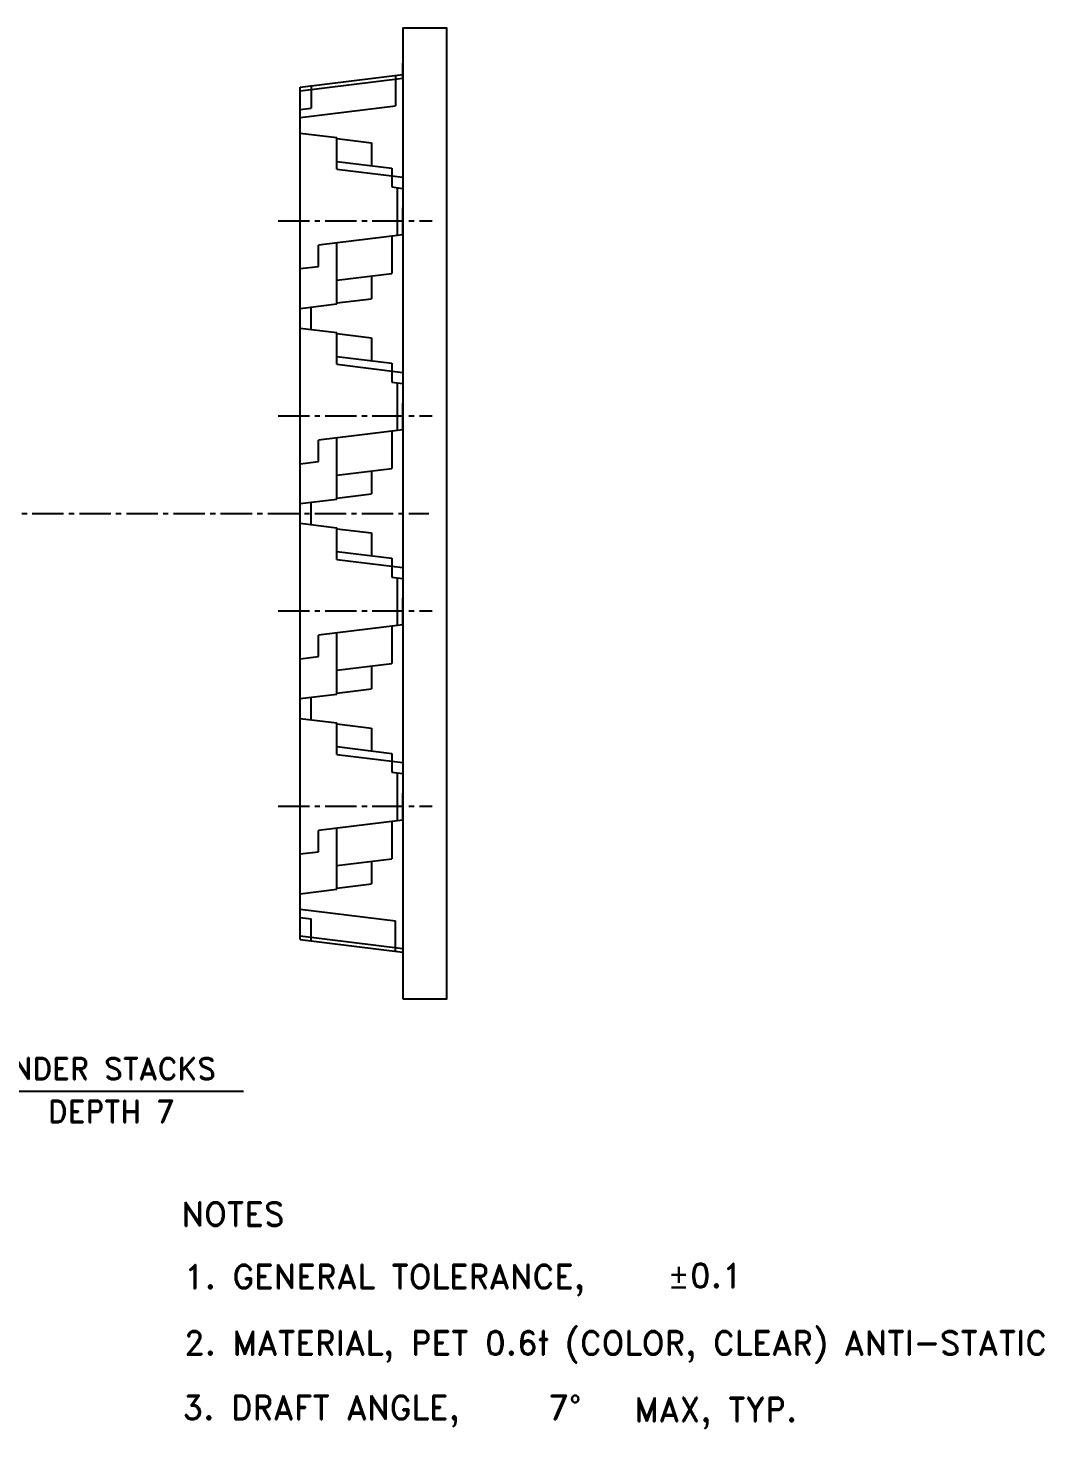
# Model space of a CAD drawing. Extents: x -808 to -24, y -277 to 138.
# Drawn here: x -301 to -23.6, y -250 to 132.5 of the extents above; entities that cross this region are included whole.
import ezdxf
from ezdxf import colors
from ezdxf.entities.mleader import LeaderData, LeaderLine
from ezdxf.enums import TextEntityAlignment as Align
from ezdxf.math import Vec2, Vec3

# ---------------------------------------------------------------- set-up
doc = ezdxf.new("R2010")
doc.units = 0
doc.header["$LTSCALE"] = 0.45
doc.header["$MEASUREMENT"] = 0
doc.linetypes.add('CENTER2', pattern=[28.575, 19.05, -3.175, 3.175, -3.175])
doc.layers.get('0').update_dxf_attribs({"linetype": 'CONTINUOUS'})
for name, color, linetype in [('CENTER', 243, 'CENTER2'), ('DETAIL', 6, 'CONTINUOUS'), ('DIMENSION', 3, 'CONTINUOUS'), ('LINE', 7, 'CONTINUOUS'), ('LINE1', 30, 'CONTINUOUS'), ('LINE2', 110, 'CONTINUOUS'), ('LINE3', 230, 'CONTINUOUS'), ('LINE6', 60, 'CONTINUOUS'), ('LINE8', 200, 'CONTINUOUS'), ('LINE9', 140, 'CONTINUOUS'), ('NOTES', 2, 'CONTINUOUS'), ('SECTION', 31, 'CONTINUOUS'), ('TEXT', 4, 'CONTINUOUS')]:
    doc.layers.add(name, color=color, linetype=linetype)
doc.styles.add('ROMAND', font='romand.shx', dxfattribs={"height": 6})

# ---------------------------------------------------------------- blocks, each defined once
blk = doc.blocks.new('ARROWHEAD')
for p in [(-1, 0), (-0.5, 0.25), (-0.5, -0.25)]:
    blk.add_line(p, (0, 0))

msp = doc.modelspace()

# ---------------------------------------------------------------- linework, layer by layer
at = {"layer": 'CENTER'}
for p, q in [((-232.75449, 79.89), (-190.65838, 79.89)), ((-232.75449, 26.63), (-190.65838, 26.63)), ((-698.5, 0), (-191.56344, 0)), ((-232.75449, -26.63), (-190.65838, -26.63)), ((-232.75449, -79.89), (-190.65838, -79.89))]:
    msp.add_line(p, q, dxfattribs=at)
at = {"layer": 'DETAIL'}
for p, q in [((-200.70183, 119.55443), (-200.70183, 111.255)), ((-226.70183, 108.0626), (-200.70183, 111.255)), ((-226.70183, -108.0626), (-200.70183, -111.255)), ((-200.70183, -119.55443), (-200.70183, -111.255))]:
    msp.add_line(p, q, dxfattribs=at)
at = {"layer": 'LINE'}
for p, q in [((-198.70183, 119.8), (-198.70183, 122.89)), ((-226.70183, 116.36203), (-198.70183, 119.8)), ((-226.70183, 115.36203), (-198.70183, 118.8)), ((-198.70183, 118.8), (-198.70183, 119.8)), ((-201.70183, 89.10335), (-198.70183, 88.735)), ((-198.70183, 76.075), (-198.70183, 83.39)), ((-201.70183, 35.84335), (-198.70183, 35.475)), ((-198.70183, 22.815), (-198.70183, 30.13)), ((-201.70183, -17.41665), (-198.70183, -17.785)), ((-198.70183, -30.445), (-198.70183, -23.13)), ((-201.70183, -70.67665), (-198.70183, -71.045)), ((-198.70183, -83.705), (-198.70183, -76.39)), ((-226.70183, -115.36203), (-198.70183, -118.8)), ((-226.70183, -116.36203), (-198.70183, -119.8)), ((-198.70183, -118.8), (-198.70183, -119.8)), ((-198.70183, -119.8), (-198.70183, -122.89))]:
    msp.add_line(p, q, dxfattribs=at)
msp.add_lwpolyline([(-198.70183, -132.5), (-186.70183, -132.5), (-186.70183, 132.5), (-198.70183, 132.5)], close=True, dxfattribs=at)
for points in [[(-216.70183, 93.95512), (-198.70183, 91.745), (-198.70183, 76.075), (-221.70183, 73.25096)], [(-216.70183, 40.69512), (-198.70183, 38.485), (-198.70183, 22.815), (-221.70183, 19.99096)], [(-216.70183, -12.56488), (-198.70183, -14.775), (-198.70183, -30.445), (-221.70183, -33.26904)], [(-216.70183, -65.82488), (-198.70183, -68.035), (-198.70183, -83.705), (-221.70183, -86.52904)]]:
    msp.add_lwpolyline(points, dxfattribs=at)
at = {"layer": 'LINE1'}
for p, q in [((-216.70183, 102.33645), (-207.20183, 101.17)), ((-207.20183, 101.17), (-207.20183, 94.93532)), ((-207.20183, 64.84468), (-207.20183, 58.61)), ((-216.70183, 57.44355), (-207.20183, 58.61)), ((-216.70183, 49.07645), (-207.20183, 47.91)), ((-207.20183, 47.91), (-207.20183, 41.67532)), ((-207.20183, 11.58468), (-207.20183, 5.35)), ((-216.70183, 4.18355), (-207.20183, 5.35)), ((-216.70183, -4.18355), (-207.20183, -5.35)), ((-207.20183, -5.35), (-207.20183, -11.58468)), ((-207.20183, -41.67532), (-207.20183, -47.91)), ((-216.70183, -49.07645), (-207.20183, -47.91)), ((-216.70183, -57.44355), (-207.20183, -58.61)), ((-207.20183, -58.61), (-207.20183, -64.84468)), ((-207.20183, -94.93532), (-207.20183, -101.17)), ((-216.70183, -102.33645), (-207.20183, -101.17))]:
    msp.add_line(p, q, dxfattribs=at)
at = {"layer": 'LINE2'}
for p, q in [((-226.70183, 103.82785), (-216.70183, 102.6)), ((-216.70183, 93.95512), (-216.70183, 102.6)), ((-216.70183, 57.18), (-216.70183, 73.86488)), ((-226.70183, 55.95215), (-216.70183, 57.18)), ((-226.70183, 50.56785), (-216.70183, 49.34)), ((-216.70183, 40.69512), (-216.70183, 49.34)), ((-216.70183, 3.92), (-216.70183, 20.60488)), ((-226.70183, 2.69215), (-216.70183, 3.92)), ((-226.70183, -2.69215), (-216.70183, -3.92)), ((-216.70183, -12.56488), (-216.70183, -3.92)), ((-216.70183, -49.34), (-216.70183, -32.65512)), ((-226.70183, -50.56785), (-216.70183, -49.34)), ((-226.70183, -55.95215), (-216.70183, -57.18)), ((-216.70183, -65.82488), (-216.70183, -57.18)), ((-216.70183, -102.6), (-216.70183, -85.91512)), ((-226.70183, -103.82785), (-216.70183, -102.6))]:
    msp.add_line(p, q, dxfattribs=at)
at = {"layer": 'LINE3'}
for p, q in [((-216.70183, 96.10177), (-201.70183, 94.26)), ((-201.70183, 94.26), (-201.70183, 89.10335)), ((-201.70183, 75.70665), (-201.70183, 65.52)), ((-216.70183, 63.67823), (-201.70183, 65.52)), ((-216.70183, 42.84177), (-201.70183, 41)), ((-201.70183, 41), (-201.70183, 35.84335)), ((-201.70183, 22.44665), (-201.70183, 12.26)), ((-216.70183, 10.41823), (-201.70183, 12.26)), ((-216.70183, -10.41823), (-201.70183, -12.26)), ((-201.70183, -12.26), (-201.70183, -17.41665)), ((-201.70183, -30.81335), (-201.70183, -41)), ((-216.70183, -42.84177), (-201.70183, -41)), ((-216.70183, -63.67823), (-201.70183, -65.52)), ((-201.70183, -65.52), (-201.70183, -70.67665)), ((-201.70183, -84.07335), (-201.70183, -94.26)), ((-216.70183, -96.10177), (-201.70183, -94.26))]:
    msp.add_line(p, q, dxfattribs=at)
at = {"layer": 'LINE6'}
for p, q in [((-200.20183, 88.91918), (-200.20183, 75.89082)), ((-200.20183, 35.65918), (-200.20183, 22.63082)), ((-200.20183, -17.60082), (-200.20183, -30.62918)), ((-200.20183, -70.86082), (-200.20183, -83.88918))]:
    msp.add_line(p, q, dxfattribs=at)
at = {"layer": 'LINE8'}
for p, q in [((-223.70183, 50.19949), (-223.70183, 56.32051)), ((-223.70183, -3.06051), (-223.70183, 3.06051)), ((-223.70183, -56.32051), (-223.70183, -50.19949))]:
    msp.add_line(p, q, dxfattribs=at)
at = {"layer": 'LINE9'}
for p, q in [((-223.70183, 116.73039), (-223.70183, 110.655)), ((-226.70183, 110.28665), (-223.70183, 110.655)), ((-226.70183, -110.28665), (-223.70183, -110.655)), ((-223.70183, -116.73039), (-223.70183, -110.655))]:
    msp.add_line(p, q, dxfattribs=at)
at = {"layer": 'SECTION'}
msp.add_line((-226.70183, -116.36203), (-226.70183, 116.36203), dxfattribs=at)
at = {"layer": 'TEXT'}
for p, q in [((-221.70183, 67.43), (-221.70183, 73.25096)), ((-226.70183, 66.81608), (-221.70183, 67.43)), ((-221.70183, 14.17), (-221.70183, 19.99096)), ((-226.70183, 13.55608), (-221.70183, 14.17)), ((-221.70183, -39.09), (-221.70183, -33.26904)), ((-226.70183, -39.70392), (-221.70183, -39.09)), ((-221.70183, -92.35), (-221.70183, -86.52904)), ((-226.70183, -92.96392), (-221.70183, -92.35))]:
    msp.add_line(p, q, dxfattribs=at)

# ---------------------------------------------------------------- texts
at = {"layer": 'DIMENSION', "style": 'ROMAND'}
for s, p in [('UNDER STACKS', (-311.1397, -154.58511)), ('DEPTH 7', (-295.59732, -166.3019))]:
    msp.add_text(s, height=6, dxfattribs=at).set_placement(p)
at = {"layer": 'NOTES', "style": 'ROMAND'}
for s, height, p in [('NOTES', 6.569165, (-259.13117, -194.56426)), ('1. GENERAL TOLERANCE,', 6.5691648, (-258.42541, -211.62428)), ('2. MATERIAL, PET 0.6t (COLOR, CLEAR) ANTI-STATIC', 6.5691648, (-258.42541, -229.73798)), ('3. DRAFT ANGLE, ', 6.5691648, (-258.83786, -247.36275)), ('MAX, TYP.', 6.569165, (-135.48459, -247.94853))]:
    msp.add_text(s, height=height, dxfattribs=at).set_placement(p)
for s, p in [('%%P0.1', (-116.16938, -208.05031)), ('7%%D', (-154.41802, -244.06688))]:
    msp.add_text(s, height=6.569165, dxfattribs=at).set_placement(p, align=Align.MIDDLE)

# ---------------------------------------------------------------- leaders
at = {"layer": 'DIMENSION'}
ml = msp.add_multileader_mtext('Standard', dxfattribs=at)
ml.set_content('', color=256, style='STANDARD')
ml.set_leader_properties()
ml.set_arrow_properties(name='ARROWHEAD')
ml.build(insert=Vec2(0, 0))
ml.multileader.update_dxf_attribs({"text_right_attachment_type": 6, "dogleg_length": 0.36, "arrow_head_size": 6})
ctx = ml.context
ctx.base_point, ctx.char_height, ctx.arrow_head_size, ctx.landing_gap_size, ctx.plane_origin = Vec3(-242.15647, -157.72286), 0.18, 6, 0.09, Vec3(-309.12682, -103.43465)
ctx.right_attachment = 6
notes = []
notes.append((ctx, [(0, (1, 1, 0), (-315.3241, -157.72286), (1, 0), 73.16762, [(0, [(-342.582, -110.97998)], 0, [])])]))
ctx.mtext.insert, ctx.mtext.flow_direction = Vec3(-242.06647, -157.63286), 5
for ctx, leaders in notes:
    for number, flags, end, landing, length, lines in leaders:
        leader = LeaderData()
        leader.index, (leader.has_last_leader_line, leader.has_dogleg_vector, leader.attachment_direction) = number, flags
        leader.last_leader_point, leader.dogleg_vector, leader.dogleg_length = Vec3(end), Vec3(landing), length
        for number, points, colour, breaks in lines:
            line = LeaderLine()
            line.index, line.vertices, line.color, line.breaks = number, Vec3.list(points), colors.encode_raw_color(colour), breaks
            leader.lines.append(line)
        ctx.leaders.append(leader)

doc.saveas('drawing.dxf')
